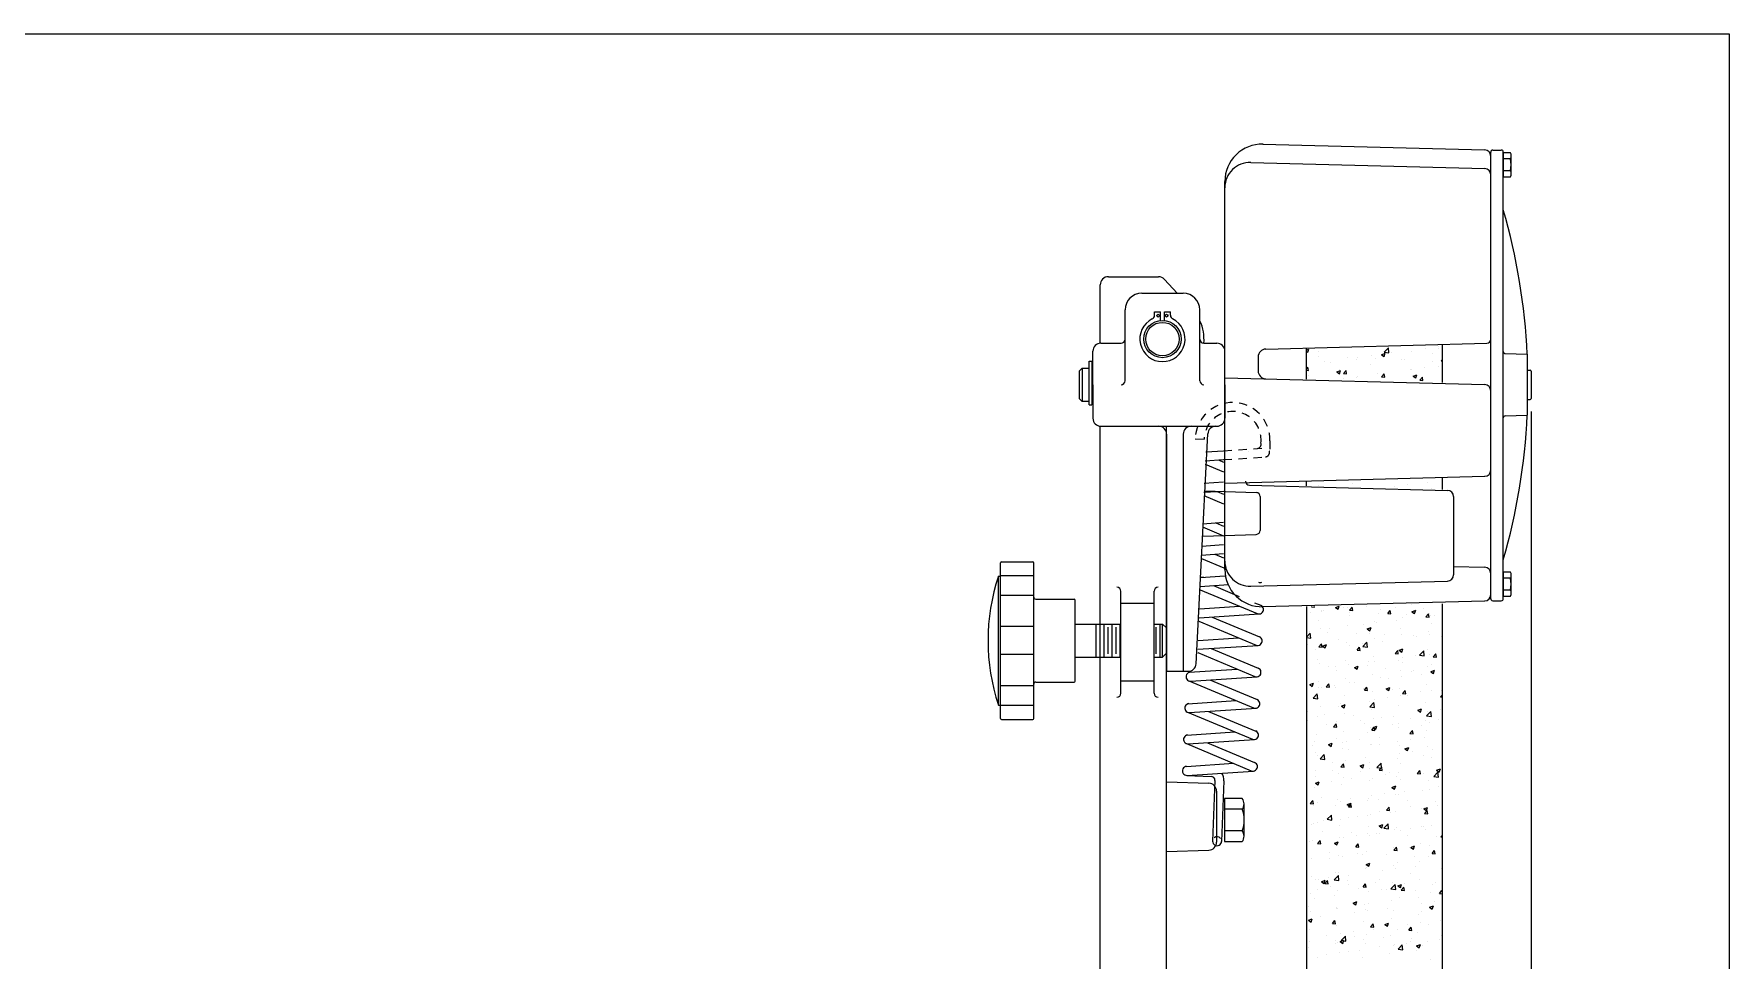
# Model space of a CAD drawing. Extents: x 1.1 to 53.1, y 0 to 33.1.
# Drawn here: x 27.62 to 53.11, y 19.15 to 33.09 of the extents above; entities that cross this region are included whole.
import ezdxf

# ---------------------------------------------------------------- set-up
doc = ezdxf.new("R2010")
doc.units = 0
doc.header["$MEASUREMENT"] = 0
doc.linetypes.add('HA6218A01$0$PHANTOM2', pattern=[1.25, 0.625, -0.125, 0.125, -0.125, 0.125, -0.125])
doc.linetypes.add('HA7001A01$0$HIDDEN2', pattern=[0.1875, 0.125, -0.0625])
doc.layers.get('0').update_dxf_attribs({"linetype": 'CONTINUOUS'})

msp = doc.modelspace()

# ---------------------------------------------------------------- linework, layer by layer
for p, q in [((1.106, 33.085), (53.114, 33.085)), ((53.114, 33.085), (53.114, -0.011)), ((46.104, 31.426), (49.438, 31.339)), ((45.919, 31.151), (49.442, 31.059)), ((49.53, 24.586), (49.53, 31.307)), ((49.53, 24.648), (49.53, 31.245)), ((49.56, 31.337), (49.688, 31.337)), ((49.718, 24.586), (49.718, 31.307)), ((49.826, 31.296), (49.718, 31.296)), ((49.718, 31.296), (49.718, 30.936)), ((49.826, 31.206), (49.718, 31.206)), ((49.838, 30.981), (49.838, 31.251)), ((45.53, 25.026), (45.53, 30.866)), ((49.826, 31.026), (49.718, 31.026)), ((49.718, 30.936), (49.826, 30.936)), ((43.78, 29.432), (44.53, 29.432)), ((44.622, 29.391), (44.811, 29.182)), ((43.655, 28.431), (43.655, 29.307)), ((44.28, 29.182), (44.904, 29.182)), ((44.03, 27.866), (44.03, 28.932)), ((44.472, 28.851), (44.472, 28.904)), ((44.472, 28.904), (44.562, 28.904)), ((44.562, 28.773), (44.562, 28.904)), ((44.622, 28.773), (44.622, 28.904)), ((44.622, 28.904), (44.712, 28.904)), ((44.712, 28.851), (44.712, 28.904)), ((45.154, 27.866), (45.154, 28.932)), ((43.546, 27.806), (43.546, 28.311)), ((43.666, 28.431), (43.97, 28.431)), ((45.214, 28.431), (45.41, 28.431)), ((45.53, 27.806), (45.53, 28.311)), ((46.146, 28.343), (49.471, 28.43)), ((46.757, 27.892), (46.757, 28.346)), ((46.757, 28.329), (46.792, 28.343)), ((46.757, 28.307), (46.776, 28.294)), ((46.776, 28.294), (46.792, 28.343)), ((46.944, 28.31), (46.944, 28.31)), ((47.928, 28.296), (47.991, 28.361)), ((47.999, 28.285), (47.991, 28.361)), ((48.343, 28.302), (48.343, 28.302)), ((48.541, 28.351), (48.541, 28.351)), ((48.741, 28.378), (48.741, 28.378)), ((48.747, 28.353), (48.747, 28.353)), ((48.802, 27.838), (48.802, 28.399)), ((43.342, 28.016), (43.382, 28.056)), ((43.382, 28.056), (43.382, 27.556)), ((43.382, 28.056), (43.491, 28.056)), ((43.491, 28.162), (43.53, 28.162)), ((43.491, 27.503), (43.491, 28.162)), ((43.53, 28.162), (43.53, 27.503)), ((43.53, 28.056), (43.546, 28.056)), ((46.03, 28.223), (46.03, 28.015)), ((46.757, 28.045), (46.779, 28.071)), ((46.788, 28.02), (46.779, 28.071)), ((46.946, 28.233), (46.946, 28.233)), ((47.027, 28.152), (47.027, 28.152)), ((47.113, 28.135), (47.113, 28.135)), ((47.373, 28.215), (47.373, 28.215)), ((47.517, 28.186), (47.517, 28.186)), ((47.532, 28.218), (47.532, 28.218)), ((47.716, 28.11), (47.716, 28.11)), ((47.733, 28.245), (47.733, 28.245)), ((47.8, 28.197), (47.8, 28.197)), ((47.886, 28.257), (47.942, 28.279)), ((47.886, 28.257), (47.926, 28.23)), ((47.926, 28.23), (47.942, 28.279)), ((47.928, 28.296), (47.999, 28.285)), ((47.933, 28.246), (47.933, 28.246)), ((48.036, 28.285), (48.036, 28.285)), ((48.182, 28.19), (48.182, 28.19)), ((48.227, 28.179), (48.227, 28.179)), ((48.531, 28.062), (48.531, 28.062)), ((48.649, 28.27), (48.649, 28.27)), ((48.655, 28.161), (48.655, 28.161)), ((48.738, 28.087), (48.738, 28.087)), ((48.782, 28.164), (48.802, 28.184)), ((48.782, 28.164), (48.802, 28.161)), ((50.078, 28.264), (50.078, 27.349)), ((43.342, 27.596), (43.342, 28.016)), ((43.546, 27.806), (43.546, 27.301)), ((45.53, 27.911), (49.438, 27.809)), ((45.53, 27.806), (45.53, 27.301)), ((46.757, 28.023), (46.788, 28.02)), ((46.783, 27.95), (46.783, 27.95)), ((47.214, 27.999), (47.27, 28.021)), ((47.214, 27.999), (47.254, 27.972)), ((47.249, 28.03), (47.249, 28.03)), ((47.254, 27.972), (47.27, 28.021)), ((47.314, 27.974), (47.353, 28.02)), ((47.314, 27.974), (47.362, 27.97)), ((47.322, 27.903), (47.322, 27.903)), ((47.362, 27.97), (47.353, 28.02)), ((47.507, 27.919), (47.507, 27.919)), ((47.522, 27.929), (47.522, 27.929)), ((47.825, 27.969), (47.825, 27.969)), ((47.888, 27.924), (47.927, 27.97)), ((47.888, 27.924), (47.936, 27.92)), ((47.923, 27.979), (47.923, 27.979)), ((47.936, 27.92), (47.927, 27.97)), ((48.33, 28.036), (48.33, 28.036)), ((48.334, 28.036), (48.334, 28.036)), ((48.364, 27.935), (48.42, 27.957)), ((48.364, 27.935), (48.403, 27.908)), ((48.403, 27.908), (48.42, 27.957)), ((48.462, 27.874), (48.501, 27.92)), ((48.462, 27.874), (48.51, 27.87)), ((48.51, 27.87), (48.501, 27.92)), ((50.138, 28.011), (50.138, 27.601)), ((43.382, 27.556), (43.342, 27.596)), ((43.491, 27.556), (43.382, 27.556)), ((43.546, 27.556), (43.53, 27.556)), ((43.491, 27.503), (43.491, 27.503)), ((43.491, 27.503), (43.53, 27.503)), ((50.138, 27.401), (50.138, 4.207)), ((43.655, 15.927), (43.655, 27.181)), ((43.666, 27.181), (45.41, 27.181)), ((44.655, 15.807), (44.655, 27.181)), ((44.655, 27.061), (44.655, 23.494)), ((44.905, 27.061), (44.905, 23.494)), ((45.098, 23.608), (45.274, 27.067)), ((45.394, 27.181), (45.41, 27.181)), ((45.085, 26.993), (45.22, 26.989)), ((45.242, 26.796), (45.512, 26.814)), ((45.888, 26.8), (45.888, 26.8)), ((45.232, 26.611), (45.233, 26.611)), ((45.233, 26.66), (45.235, 26.661)), ((45.233, 26.611), (45.512, 26.494)), ((45.235, 26.661), (45.512, 26.679)), ((45.433, 26.674), (45.512, 26.641)), ((45.219, 26.323), (45.512, 26.343)), ((45.53, 26.326), (49.438, 26.429)), ((45.9, 26.294), (48.878, 26.216)), ((46.757, 26.284), (46.757, 26.346)), ((46.939, 26.284), (46.939, 26.284)), ((47.449, 26.322), (47.449, 26.322)), ((48.076, 26.275), (48.076, 26.275)), ((48.276, 26.302), (48.276, 26.302)), ((48.579, 26.342), (48.579, 26.342)), ((48.802, 26.231), (48.802, 26.399)), ((45.213, 26.139), (45.512, 26.014)), ((45.215, 26.188), (45.512, 26.207)), ((45.415, 26.201), (45.512, 26.16)), ((46.061, 26.124), (46.061, 25.615)), ((48.644, 26.244), (48.644, 26.244)), ((48.97, 26.122), (48.97, 24.945)), ((45.195, 25.666), (45.512, 25.534)), ((45.197, 25.715), (45.512, 25.736)), ((45.396, 25.728), (45.512, 25.68)), ((45.178, 25.242), (45.512, 25.265)), ((45.184, 25.378), (45.512, 25.4)), ((45.378, 25.256), (45.512, 25.2)), ((42.155, 22.783), (42.155, 25.128)), ((42.655, 22.783), (42.655, 25.128)), ((45.177, 25.193), (45.513, 25.053)), ((42.125, 22.986), (42.125, 24.926)), ((42.655, 24.931), (42.155, 24.931)), ((45.212, 24.905), (45.153, 24.905)), ((45.16, 24.77), (45.587, 24.798)), ((45.165, 24.905), (45.532, 24.93)), ((45.36, 24.783), (45.748, 24.621)), ((45.919, 24.774), (48.878, 24.851)), ((49.826, 24.986), (49.718, 24.986)), ((49.718, 24.986), (49.718, 24.626)), ((49.826, 24.896), (49.718, 24.896)), ((49.838, 24.671), (49.838, 24.941)), ((42.655, 24.634), (42.155, 24.634)), ((43.28, 23.346), (43.28, 24.566)), ((45.158, 24.721), (46.017, 24.362)), ((45.975, 24.526), (46.07, 24.487)), ((46.104, 24.467), (49.438, 24.554)), ((48.334, 24.498), (48.334, 24.498)), ((48.802, 16.372), (48.802, 24.51)), ((49.56, 24.556), (49.688, 24.556)), ((49.826, 24.716), (49.718, 24.716)), ((49.718, 24.626), (49.826, 24.626)), ((45.14, 24.248), (45.999, 23.889)), ((45.142, 24.297), (46.048, 24.357)), ((45.147, 24.433), (45.752, 24.473)), ((45.341, 24.31), (46.051, 24.014)), ((46.757, 24.469), (46.757, 16.38)), ((46.813, 24.382), (46.813, 24.382)), ((46.833, 24.464), (46.838, 24.47)), ((46.833, 24.464), (46.881, 24.46)), ((46.881, 24.46), (46.879, 24.471)), ((46.934, 24.258), (46.934, 24.258)), ((46.977, 24.406), (46.977, 24.406)), ((46.981, 24.401), (46.981, 24.401)), ((47.014, 24.408), (47.014, 24.408)), ((47.196, 24.454), (47.252, 24.476)), ((47.196, 24.454), (47.235, 24.428)), ((47.235, 24.428), (47.252, 24.476)), ((47.317, 24.448), (47.317, 24.448)), ((47.381, 24.457), (47.381, 24.457)), ((47.401, 24.338), (47.401, 24.338)), ((47.407, 24.414), (47.445, 24.46)), ((47.407, 24.414), (47.454, 24.41)), ((47.408, 24.383), (47.408, 24.383)), ((47.454, 24.41), (47.445, 24.46)), ((47.666, 24.472), (47.666, 24.472)), ((47.787, 24.251), (47.787, 24.251)), ((47.812, 24.226), (47.812, 24.226)), ((47.835, 24.365), (47.835, 24.365)), ((47.867, 24.418), (47.867, 24.418)), ((47.98, 24.364), (48.019, 24.41)), ((47.98, 24.364), (48.028, 24.36)), ((48.028, 24.36), (48.019, 24.41)), ((48.093, 24.454), (48.093, 24.454)), ((48.115, 24.266), (48.115, 24.266)), ((48.197, 24.307), (48.197, 24.307)), ((48.262, 24.347), (48.262, 24.347)), ((48.345, 24.39), (48.401, 24.412)), ((48.345, 24.39), (48.385, 24.363)), ((48.385, 24.363), (48.401, 24.412)), ((48.52, 24.436), (48.52, 24.436)), ((48.554, 24.314), (48.593, 24.36)), ((48.554, 24.314), (48.602, 24.309)), ((48.602, 24.309), (48.593, 24.36)), ((48.602, 24.359), (48.602, 24.359)), ((48.62, 24.332), (48.62, 24.332)), ((48.689, 24.329), (48.689, 24.329)), ((42.655, 24.166), (42.155, 24.166)), ((43.595, 23.706), (43.595, 24.206)), ((43.655, 23.756), (43.655, 24.156)), ((43.715, 23.706), (43.715, 24.206)), ((43.775, 23.756), (43.775, 24.156)), ((43.835, 23.706), (43.835, 24.206)), ((43.895, 23.756), (43.895, 24.156)), ((43.955, 23.706), (43.955, 24.206)), ((44.495, 23.756), (44.495, 24.156)), ((44.555, 23.706), (44.555, 24.206)), ((44.655, 24.146), (44.595, 24.206)), ((44.595, 23.706), (44.595, 24.206)), ((44.655, 23.766), (44.655, 24.146)), ((45.129, 23.96), (45.734, 24)), ((46.757, 24.009), (46.813, 24.068)), ((46.757, 24.002), (46.822, 23.992)), ((46.803, 24.093), (46.803, 24.093)), ((46.822, 23.992), (46.813, 24.068)), ((46.967, 24.14), (46.967, 24.14)), ((47.08, 24.083), (47.08, 24.083)), ((47.106, 24.133), (47.106, 24.133)), ((47.24, 23.978), (47.24, 23.978)), ((47.371, 24.191), (47.371, 24.191)), ((47.507, 24.065), (47.507, 24.065)), ((47.611, 24.199), (47.611, 24.199)), ((47.673, 24.132), (47.729, 24.154)), ((47.673, 24.132), (47.713, 24.105)), ((47.706, 24.058), (47.706, 24.058)), ((47.713, 24.105), (47.729, 24.154)), ((47.777, 23.985), (47.777, 23.985)), ((47.934, 24.047), (47.934, 24.047)), ((48.173, 24.138), (48.173, 24.138)), ((48.188, 24.041), (48.188, 24.041)), ((48.361, 24.029), (48.361, 24.029)), ((48.409, 24.017), (48.409, 24.017)), ((48.592, 24.092), (48.592, 24.092)), ((48.61, 24.043), (48.61, 24.043)), ((48.639, 24.218), (48.639, 24.218)), ((48.788, 24.011), (48.788, 24.011)), ((42.655, 23.746), (42.155, 23.746)), ((44.655, 23.766), (44.595, 23.706)), ((45.122, 23.776), (45.981, 23.417)), ((45.123, 23.825), (46.03, 23.884)), ((45.323, 23.838), (46.033, 23.541)), ((46.773, 23.898), (46.773, 23.898)), ((46.896, 23.817), (46.896, 23.817)), ((46.944, 23.862), (46.982, 23.908)), ((46.944, 23.862), (46.992, 23.858)), ((46.957, 23.873), (46.957, 23.873)), ((46.992, 23.858), (46.982, 23.908)), ((47.001, 23.874), (47.057, 23.896)), ((47.001, 23.874), (47.041, 23.847)), ((47.041, 23.847), (47.057, 23.896)), ((47.361, 23.925), (47.361, 23.925)), ((47.401, 23.884), (47.401, 23.884)), ((47.518, 23.812), (47.556, 23.858)), ((47.518, 23.812), (47.565, 23.808)), ((47.565, 23.808), (47.556, 23.858)), ((47.601, 23.91), (47.601, 23.91)), ((47.605, 23.87), (47.667, 23.935)), ((47.605, 23.87), (47.676, 23.859)), ((47.676, 23.859), (47.667, 23.935)), ((47.767, 23.718), (47.767, 23.718)), ((47.904, 23.95), (47.904, 23.95)), ((48.091, 23.762), (48.13, 23.808)), ((48.091, 23.762), (48.139, 23.758)), ((48.139, 23.758), (48.13, 23.808)), ((48.151, 23.81), (48.207, 23.832)), ((48.151, 23.81), (48.191, 23.783)), ((48.178, 23.775), (48.178, 23.775)), ((48.191, 23.783), (48.207, 23.832)), ((48.399, 23.727), (48.399, 23.727)), ((48.459, 23.738), (48.521, 23.803)), ((48.459, 23.738), (48.53, 23.727)), ((48.53, 23.727), (48.521, 23.803)), ((48.582, 23.826), (48.582, 23.826)), ((48.606, 23.741), (48.606, 23.741)), ((48.665, 23.712), (48.704, 23.758)), ((48.665, 23.712), (48.713, 23.708)), ((48.702, 23.767), (48.702, 23.767)), ((48.713, 23.708), (48.704, 23.758)), ((44.655, 23.494), (44.978, 23.494)), ((44.995, 23.48), (45.716, 23.528)), ((46.924, 23.675), (46.924, 23.675)), ((46.948, 23.607), (46.948, 23.607)), ((47.093, 23.567), (47.093, 23.567)), ((47.19, 23.568), (47.19, 23.568)), ((47.207, 23.501), (47.207, 23.501)), ((47.351, 23.657), (47.351, 23.657)), ((47.352, 23.658), (47.352, 23.658)), ((47.391, 23.595), (47.391, 23.595)), ((47.479, 23.552), (47.535, 23.574)), ((47.479, 23.552), (47.518, 23.525)), ((47.518, 23.525), (47.535, 23.574)), ((47.52, 23.549), (47.52, 23.549)), ((47.673, 23.581), (47.673, 23.581)), ((47.694, 23.635), (47.694, 23.635)), ((47.778, 23.639), (47.778, 23.639)), ((47.947, 23.531), (47.947, 23.531)), ((48.14, 23.661), (48.14, 23.661)), ((48.168, 23.508), (48.168, 23.508)), ((48.199, 23.701), (48.199, 23.701)), ((48.205, 23.621), (48.205, 23.621)), ((48.332, 23.485), (48.332, 23.485)), ((48.374, 23.513), (48.374, 23.513)), ((48.572, 23.56), (48.572, 23.56)), ((48.628, 23.488), (48.684, 23.51)), ((48.628, 23.488), (48.668, 23.461)), ((48.632, 23.603), (48.632, 23.603)), ((48.668, 23.461), (48.684, 23.51)), ((48.798, 23.565), (48.798, 23.565)), ((48.801, 23.495), (48.801, 23.495)), ((42.655, 23.278), (42.155, 23.278)), ((44.988, 23.351), (45.962, 22.944)), ((45.018, 23.346), (46.011, 23.412)), ((45.305, 23.365), (46.015, 23.069)), ((46.765, 23.268), (46.765, 23.268)), ((46.806, 23.294), (46.862, 23.316)), ((46.806, 23.294), (46.846, 23.267)), ((46.846, 23.267), (46.862, 23.316)), ((46.932, 23.245), (46.932, 23.245)), ((46.938, 23.341), (46.938, 23.341)), ((46.98, 23.253), (46.98, 23.253)), ((47.055, 23.261), (47.093, 23.307)), ((47.055, 23.261), (47.103, 23.257)), ((47.103, 23.257), (47.093, 23.307)), ((47.18, 23.279), (47.18, 23.279)), ((47.192, 23.25), (47.192, 23.25)), ((47.342, 23.392), (47.342, 23.392)), ((47.398, 23.325), (47.398, 23.325)), ((47.483, 23.319), (47.483, 23.319)), ((47.619, 23.232), (47.619, 23.232)), ((47.629, 23.211), (47.667, 23.256)), ((47.629, 23.211), (47.676, 23.206)), ((47.676, 23.206), (47.667, 23.256)), ((47.757, 23.452), (47.757, 23.452)), ((47.865, 23.405), (47.865, 23.405)), ((47.956, 23.23), (48.012, 23.252)), ((47.956, 23.23), (47.996, 23.203)), ((47.989, 23.386), (47.989, 23.386)), ((47.996, 23.203), (48.012, 23.252)), ((48.046, 23.214), (48.046, 23.214)), ((48.159, 23.242), (48.159, 23.242)), ((48.189, 23.412), (48.189, 23.412)), ((48.202, 23.16), (48.241, 23.206)), ((48.25, 23.156), (48.241, 23.206)), ((48.492, 23.452), (48.492, 23.452)), ((48.563, 23.293), (48.563, 23.293)), ((48.637, 23.205), (48.637, 23.205)), ((48.787, 23.203), (48.787, 23.203)), ((42.655, 22.981), (42.155, 22.981)), ((44.976, 23.007), (45.697, 23.055)), ((46.857, 23.091), (46.919, 23.156)), ((46.857, 23.091), (46.928, 23.08)), ((46.928, 23.08), (46.919, 23.156)), ((46.928, 23.075), (46.928, 23.075)), ((46.97, 22.964), (46.97, 22.964)), ((47.237, 22.965), (47.237, 22.965)), ((47.273, 23.003), (47.273, 23.003)), ((47.284, 22.972), (47.34, 22.994)), ((47.284, 22.972), (47.324, 22.945)), ((47.324, 22.945), (47.34, 22.994)), ((47.332, 23.126), (47.332, 23.126)), ((47.704, 23.045), (47.704, 23.045)), ((47.711, 22.959), (47.773, 23.023)), ((47.711, 22.959), (47.782, 22.948)), ((47.748, 23.186), (47.748, 23.186)), ((47.782, 22.948), (47.773, 23.023)), ((47.778, 23.07), (47.778, 23.07)), ((47.978, 23.096), (47.978, 23.096)), ((48.149, 22.976), (48.149, 22.976)), ((48.171, 23.125), (48.171, 23.125)), ((48.202, 23.16), (48.25, 23.156)), ((48.281, 23.136), (48.281, 23.136)), ((48.473, 23.196), (48.473, 23.196)), ((48.553, 23.027), (48.553, 23.027)), ((48.776, 23.11), (48.802, 23.141)), ((48.776, 23.11), (48.802, 23.108)), ((44.969, 22.879), (45.944, 22.472)), ((45, 22.874), (46.007, 22.94)), ((45.286, 22.892), (45.996, 22.596)), ((46.77, 22.937), (46.77, 22.937)), ((46.771, 22.885), (46.771, 22.885)), ((46.778, 22.752), (46.778, 22.752)), ((46.918, 22.808), (46.918, 22.808)), ((47.036, 22.841), (47.036, 22.841)), ((47.166, 22.659), (47.204, 22.705)), ((47.214, 22.655), (47.204, 22.705)), ((47.205, 22.734), (47.205, 22.734)), ((47.323, 22.859), (47.323, 22.859)), ((47.463, 22.823), (47.463, 22.823)), ((47.568, 22.754), (47.568, 22.754)), ((47.632, 22.716), (47.632, 22.716)), ((47.738, 22.919), (47.738, 22.919)), ((47.768, 22.781), (47.768, 22.781)), ((47.89, 22.805), (47.89, 22.805)), ((48.059, 22.698), (48.059, 22.698)), ((48.071, 22.821), (48.071, 22.821)), ((48.139, 22.709), (48.139, 22.709)), ((48.317, 22.787), (48.317, 22.787)), ((48.434, 22.908), (48.49, 22.929)), ((48.434, 22.908), (48.473, 22.881)), ((48.473, 22.881), (48.49, 22.929)), ((48.543, 22.761), (48.543, 22.761)), ((48.565, 22.826), (48.627, 22.891)), ((48.565, 22.826), (48.636, 22.815)), ((48.576, 22.887), (48.576, 22.887)), ((48.604, 22.728), (48.604, 22.728)), ((48.636, 22.815), (48.627, 22.891)), ((48.744, 22.769), (48.744, 22.769)), ((48.776, 22.914), (48.776, 22.914)), ((44.958, 22.535), (45.679, 22.582)), ((44.981, 22.401), (45.975, 22.466)), ((46.759, 22.648), (46.759, 22.648)), ((46.909, 22.542), (46.909, 22.542)), ((47.062, 22.688), (47.062, 22.688)), ((47.166, 22.659), (47.214, 22.655)), ((47.204, 22.488), (47.204, 22.488)), ((47.313, 22.593), (47.313, 22.593)), ((47.357, 22.439), (47.357, 22.439)), ((47.557, 22.465), (47.557, 22.465)), ((47.671, 22.568), (47.671, 22.568)), ((47.728, 22.653), (47.728, 22.653)), ((47.74, 22.609), (47.778, 22.655)), ((47.74, 22.609), (47.787, 22.605)), ((47.761, 22.65), (47.817, 22.671)), ((47.761, 22.65), (47.801, 22.623)), ((47.787, 22.605), (47.778, 22.655)), ((47.801, 22.623), (47.817, 22.671)), ((47.86, 22.505), (47.86, 22.505)), ((48.129, 22.443), (48.129, 22.443)), ((48.137, 22.648), (48.137, 22.648)), ((48.313, 22.559), (48.352, 22.605)), ((48.313, 22.559), (48.361, 22.554)), ((48.329, 22.472), (48.329, 22.472)), ((48.361, 22.554), (48.352, 22.605)), ((48.366, 22.572), (48.366, 22.572)), ((48.486, 22.68), (48.486, 22.68)), ((48.533, 22.494), (48.533, 22.494)), ((48.566, 22.598), (48.566, 22.598)), ((48.796, 22.552), (48.796, 22.552)), ((44.951, 22.406), (45.926, 21.999)), ((45.268, 22.42), (45.978, 22.123)), ((46.852, 22.372), (46.852, 22.372)), ((46.877, 22.435), (46.877, 22.435)), ((46.899, 22.276), (46.899, 22.276)), ((46.93, 22.232), (46.93, 22.232)), ((46.963, 22.179), (47.025, 22.244)), ((47.034, 22.168), (47.025, 22.244)), ((47.089, 22.392), (47.145, 22.413)), ((47.089, 22.392), (47.129, 22.365)), ((47.129, 22.365), (47.145, 22.413)), ((47.303, 22.327), (47.303, 22.327)), ((47.304, 22.417), (47.304, 22.417)), ((47.396, 22.312), (47.396, 22.312)), ((47.65, 22.19), (47.65, 22.19)), ((47.719, 22.387), (47.719, 22.387)), ((47.731, 22.398), (47.731, 22.398)), ((47.863, 22.392), (47.863, 22.392)), ((48.155, 22.256), (48.155, 22.256)), ((48.158, 22.38), (48.158, 22.38)), ((48.239, 22.328), (48.295, 22.349)), ((48.239, 22.328), (48.279, 22.301)), ((48.279, 22.301), (48.295, 22.349)), ((48.355, 22.283), (48.355, 22.283)), ((48.524, 22.228), (48.524, 22.228)), ((48.585, 22.362), (48.585, 22.362)), ((48.635, 22.192), (48.635, 22.192)), ((48.658, 22.322), (48.658, 22.322)), ((44.954, 22.063), (45.661, 22.11)), ((44.956, 21.928), (45.323, 21.914)), ((44.963, 21.928), (45.956, 21.994)), ((46.889, 22.009), (46.889, 22.009)), ((46.963, 22.179), (47.034, 22.168)), ((47.147, 22.123), (47.147, 22.123)), ((47.148, 22.008), (47.148, 22.008)), ((47.235, 21.952), (47.235, 21.952)), ((47.277, 22.057), (47.315, 22.103)), ((47.277, 22.057), (47.325, 22.053)), ((47.293, 22.06), (47.293, 22.06)), ((47.325, 22.053), (47.315, 22.103)), ((47.347, 22.15), (47.347, 22.15)), ((47.567, 22.07), (47.623, 22.091)), ((47.567, 22.07), (47.607, 22.043)), ((47.575, 21.99), (47.575, 21.99)), ((47.607, 22.043), (47.623, 22.091)), ((47.702, 22.032), (47.702, 22.032)), ((47.709, 22.12), (47.709, 22.12)), ((47.817, 22.047), (47.879, 22.112)), ((47.817, 22.047), (47.888, 22.036)), ((47.851, 22.007), (47.889, 22.053)), ((47.851, 22.007), (47.898, 22.003)), ((47.888, 22.036), (47.879, 22.112)), ((47.898, 22.003), (47.889, 22.053)), ((47.945, 21.941), (47.945, 21.941)), ((48.002, 21.972), (48.002, 21.972)), ((48.12, 22.177), (48.12, 22.177)), ((48.145, 21.967), (48.145, 21.967)), ((48.168, 22.112), (48.168, 22.112)), ((48.424, 21.957), (48.463, 22.003)), ((48.424, 21.957), (48.472, 21.953)), ((48.429, 21.954), (48.429, 21.954)), ((48.448, 22.007), (48.448, 22.007)), ((48.472, 21.953), (48.463, 22.003)), ((48.514, 21.962), (48.514, 21.962)), ((48.671, 21.914), (48.733, 21.979)), ((48.716, 22.006), (48.772, 22.027)), ((48.716, 22.006), (48.756, 21.979)), ((48.742, 21.903), (48.733, 21.979)), ((48.756, 21.979), (48.772, 22.027)), ((44.655, 21.833), (45.289, 21.811)), ((45.381, 21.852), (45.345, 20.939)), ((45.405, 21.691), (45.405, 20.923)), ((45.516, 21.846), (45.48, 20.934)), ((46.769, 21.872), (46.769, 21.872)), ((46.88, 21.743), (46.88, 21.743)), ((46.89, 21.918), (46.89, 21.918)), ((46.895, 21.812), (46.951, 21.833)), ((46.895, 21.812), (46.934, 21.785)), ((46.934, 21.785), (46.951, 21.833)), ((46.936, 21.808), (46.936, 21.808)), ((47.136, 21.834), (47.136, 21.834)), ((47.284, 21.794), (47.284, 21.794)), ((47.317, 21.9), (47.317, 21.9)), ((47.439, 21.874), (47.439, 21.874)), ((47.699, 21.854), (47.699, 21.854)), ((47.744, 21.882), (47.744, 21.882)), ((48.044, 21.748), (48.1, 21.769)), ((48.044, 21.748), (48.084, 21.721)), ((48.084, 21.721), (48.1, 21.769)), ((48.11, 21.91), (48.11, 21.91)), ((48.171, 21.864), (48.171, 21.864)), ((48.238, 21.691), (48.238, 21.691)), ((48.504, 21.695), (48.504, 21.695)), ((48.598, 21.846), (48.598, 21.846)), ((48.602, 21.715), (48.602, 21.715)), ((48.671, 21.914), (48.742, 21.903)), ((48.743, 21.758), (48.743, 21.758)), ((45.791, 21.58), (45.525, 21.58)), ((45.525, 21.58), (45.525, 20.932)), ((45.791, 21.418), (45.525, 21.418)), ((45.82, 21.013), (45.82, 21.499)), ((46.814, 21.506), (46.853, 21.552)), ((46.814, 21.506), (46.862, 21.501)), ((46.862, 21.501), (46.853, 21.552)), ((46.87, 21.477), (46.87, 21.477)), ((46.926, 21.519), (46.926, 21.519)), ((46.989, 21.601), (46.989, 21.601)), ((47.202, 21.475), (47.202, 21.475)), ((47.229, 21.559), (47.229, 21.559)), ((47.274, 21.528), (47.274, 21.528)), ((47.372, 21.49), (47.428, 21.511)), ((47.372, 21.49), (47.412, 21.463)), ((47.388, 21.455), (47.426, 21.501)), ((47.388, 21.455), (47.436, 21.451)), ((47.412, 21.463), (47.428, 21.511)), ((47.416, 21.583), (47.416, 21.583)), ((47.436, 21.451), (47.426, 21.501)), ((47.669, 21.555), (47.669, 21.555)), ((47.689, 21.588), (47.689, 21.588)), ((47.734, 21.625), (47.734, 21.625)), ((47.843, 21.565), (47.843, 21.565)), ((47.935, 21.651), (47.935, 21.651)), ((47.962, 21.405), (48, 21.451)), ((48.009, 21.401), (48, 21.451)), ((48.1, 21.644), (48.1, 21.644)), ((48.135, 21.635), (48.135, 21.635)), ((48.27, 21.547), (48.27, 21.547)), ((48.327, 21.459), (48.327, 21.459)), ((48.494, 21.429), (48.494, 21.429)), ((48.522, 21.426), (48.578, 21.447)), ((48.522, 21.426), (48.562, 21.399)), ((48.532, 21.442), (48.532, 21.442)), ((48.562, 21.399), (48.578, 21.447)), ((48.697, 21.529), (48.697, 21.529)), ((48.733, 21.469), (48.733, 21.469)), ((48.793, 21.539), (48.793, 21.539)), ((46.833, 21.192), (46.833, 21.192)), ((46.86, 21.21), (46.86, 21.21)), ((46.927, 21.219), (46.927, 21.219)), ((47.019, 21.243), (47.019, 21.243)), ((47.069, 21.268), (47.132, 21.332)), ((47.069, 21.268), (47.14, 21.257)), ((47.14, 21.257), (47.132, 21.332)), ((47.26, 21.174), (47.26, 21.174)), ((47.264, 21.262), (47.264, 21.262)), ((47.394, 21.299), (47.394, 21.299)), ((47.524, 21.31), (47.524, 21.31)), ((47.68, 21.322), (47.68, 21.322)), ((47.724, 21.336), (47.724, 21.336)), ((47.85, 21.168), (47.906, 21.189)), ((47.85, 21.168), (47.889, 21.141)), ((47.86, 21.379), (47.86, 21.379)), ((47.889, 21.141), (47.906, 21.189)), ((47.923, 21.135), (47.985, 21.2)), ((47.962, 21.405), (48.009, 21.401)), ((47.994, 21.124), (47.985, 21.2)), ((48.027, 21.376), (48.027, 21.376)), ((48.09, 21.378), (48.09, 21.378)), ((48.485, 21.163), (48.485, 21.163)), ((48.535, 21.355), (48.574, 21.401)), ((48.535, 21.355), (48.583, 21.351)), ((48.583, 21.351), (48.574, 21.401)), ((48.632, 21.179), (48.632, 21.179)), ((45.791, 21.094), (45.525, 21.094)), ((45.525, 20.932), (45.791, 20.932)), ((46.808, 20.928), (46.808, 20.928)), ((46.85, 20.944), (46.85, 20.944)), ((46.925, 20.904), (46.964, 20.95)), ((46.973, 20.9), (46.964, 20.95)), ((47.002, 21.085), (47.002, 21.085)), ((47.177, 20.91), (47.233, 20.931)), ((47.177, 20.91), (47.217, 20.883)), ((47.217, 20.883), (47.233, 20.931)), ((47.233, 20.939), (47.233, 20.939)), ((47.254, 20.995), (47.254, 20.995)), ((47.313, 20.994), (47.313, 20.994)), ((47.429, 21.067), (47.429, 21.067)), ((47.514, 21.02), (47.514, 21.02)), ((47.67, 21.055), (47.67, 21.055)), ((47.687, 21.156), (47.687, 21.156)), ((47.699, 21.019), (47.699, 21.019)), ((47.817, 21.06), (47.817, 21.06)), ((47.856, 21.049), (47.856, 21.049)), ((47.923, 21.135), (47.994, 21.124)), ((48.081, 21.112), (48.081, 21.112)), ((48.114, 21.138), (48.114, 21.138)), ((48.166, 21.099), (48.166, 21.099)), ((48.283, 21.031), (48.283, 21.031)), ((48.322, 21.127), (48.322, 21.127)), ((48.522, 21.153), (48.522, 21.153)), ((48.541, 21.12), (48.541, 21.12)), ((48.71, 21.013), (48.71, 21.013)), ((48.777, 21.003), (48.802, 21.029)), ((48.777, 21.003), (48.802, 20.999)), ((44.655, 20.781), (45.289, 20.803)), ((46.766, 20.859), (46.766, 20.859)), ((46.841, 20.678), (46.841, 20.678)), ((46.925, 20.904), (46.973, 20.9)), ((47.101, 20.768), (47.101, 20.768)), ((47.103, 20.679), (47.103, 20.679)), ((47.245, 20.729), (47.245, 20.729)), ((47.303, 20.705), (47.303, 20.705)), ((47.499, 20.854), (47.537, 20.9)), ((47.499, 20.854), (47.547, 20.85)), ((47.528, 20.75), (47.528, 20.75)), ((47.547, 20.85), (47.537, 20.9)), ((47.606, 20.745), (47.606, 20.745)), ((47.66, 20.789), (47.66, 20.789)), ((47.955, 20.731), (47.955, 20.731)), ((48.071, 20.845), (48.071, 20.845)), ((48.073, 20.804), (48.111, 20.849)), ((48.073, 20.804), (48.12, 20.799)), ((48.12, 20.799), (48.111, 20.849)), ((48.111, 20.811), (48.111, 20.811)), ((48.312, 20.838), (48.312, 20.838)), ((48.327, 20.845), (48.383, 20.867)), ((48.327, 20.845), (48.367, 20.819)), ((48.367, 20.819), (48.383, 20.867)), ((48.382, 20.713), (48.382, 20.713)), ((48.475, 20.896), (48.475, 20.896)), ((48.599, 20.702), (48.599, 20.702)), ((48.615, 20.878), (48.615, 20.878)), ((48.646, 20.753), (48.685, 20.799)), ((48.646, 20.753), (48.694, 20.749)), ((48.694, 20.749), (48.685, 20.799)), ((46.831, 20.411), (46.831, 20.411)), ((47.175, 20.356), (47.238, 20.421)), ((47.2, 20.462), (47.2, 20.462)), ((47.235, 20.463), (47.235, 20.463)), ((47.246, 20.345), (47.238, 20.421)), ((47.396, 20.429), (47.396, 20.429)), ((47.65, 20.523), (47.65, 20.523)), ((47.655, 20.587), (47.711, 20.609)), ((47.655, 20.587), (47.695, 20.561)), ((47.666, 20.542), (47.666, 20.542)), ((47.695, 20.561), (47.711, 20.609)), ((47.901, 20.496), (47.901, 20.496)), ((48.061, 20.579), (48.061, 20.579)), ((48.101, 20.522), (48.101, 20.522)), ((48.133, 20.622), (48.133, 20.622)), ((48.324, 20.446), (48.324, 20.446)), ((48.404, 20.562), (48.404, 20.562)), ((48.465, 20.63), (48.465, 20.63)), ((48.791, 20.526), (48.791, 20.526)), ((46.821, 20.145), (46.821, 20.145)), ((46.892, 20.363), (46.892, 20.363)), ((46.925, 20.206), (46.925, 20.206)), ((46.945, 20.359), (46.945, 20.359)), ((46.983, 20.329), (47.039, 20.351)), ((46.983, 20.329), (47.023, 20.303)), ((47.023, 20.303), (47.039, 20.351)), ((47.036, 20.302), (47.075, 20.348)), ((47.036, 20.302), (47.084, 20.298)), ((47.084, 20.298), (47.075, 20.348)), ((47.093, 20.389), (47.093, 20.389)), ((47.114, 20.251), (47.114, 20.251)), ((47.175, 20.356), (47.246, 20.345)), ((47.225, 20.196), (47.225, 20.196)), ((47.372, 20.341), (47.372, 20.341)), ((47.391, 20.286), (47.391, 20.286)), ((47.541, 20.233), (47.541, 20.233)), ((47.61, 20.252), (47.648, 20.298)), ((47.61, 20.252), (47.658, 20.248)), ((47.641, 20.256), (47.641, 20.256)), ((47.658, 20.248), (47.648, 20.298)), ((47.69, 20.18), (47.69, 20.18)), ((47.799, 20.323), (47.799, 20.323)), ((47.858, 20.366), (47.858, 20.366)), ((47.891, 20.207), (47.891, 20.207)), ((47.968, 20.215), (47.968, 20.215)), ((48.029, 20.223), (48.091, 20.288)), ((48.029, 20.223), (48.1, 20.212)), ((48.052, 20.313), (48.052, 20.313)), ((48.1, 20.212), (48.091, 20.288)), ((48.133, 20.265), (48.189, 20.287)), ((48.133, 20.265), (48.172, 20.239)), ((48.172, 20.239), (48.189, 20.287)), ((48.184, 20.202), (48.222, 20.248)), ((48.184, 20.202), (48.231, 20.198)), ((48.194, 20.247), (48.194, 20.247)), ((48.231, 20.198), (48.222, 20.248)), ((48.227, 20.305), (48.227, 20.305)), ((48.395, 20.197), (48.395, 20.197)), ((48.456, 20.364), (48.456, 20.364)), ((48.63, 20.166), (48.63, 20.166)), ((48.654, 20.287), (48.654, 20.287)), ((48.699, 20.313), (48.699, 20.313)), ((48.757, 20.152), (48.796, 20.198)), ((48.757, 20.152), (48.802, 20.148)), ((48.802, 20.166), (48.796, 20.198)), ((46.786, 19.952), (46.786, 19.952)), ((46.882, 20.074), (46.882, 20.074)), ((47.185, 20.114), (47.185, 20.114)), ((47.213, 19.934), (47.213, 19.934)), ((47.216, 19.93), (47.216, 19.93)), ((47.23, 19.926), (47.23, 19.926)), ((47.46, 20.007), (47.516, 20.029)), ((47.46, 20.007), (47.5, 19.98)), ((47.5, 19.98), (47.516, 20.029)), ((47.631, 19.99), (47.631, 19.99)), ((47.64, 19.916), (47.64, 19.916)), ((47.68, 19.891), (47.68, 19.891)), ((47.697, 20.006), (47.697, 20.006)), ((47.983, 19.931), (47.983, 19.931)), ((48.042, 20.046), (48.042, 20.046)), ((48.067, 19.898), (48.067, 19.898)), ((48.163, 20.086), (48.163, 20.086)), ((48.446, 20.097), (48.446, 20.097)), ((48.489, 19.997), (48.489, 19.997)), ((48.61, 19.943), (48.666, 19.965)), ((48.61, 19.943), (48.65, 19.916)), ((48.65, 19.916), (48.666, 19.965)), ((48.689, 20.024), (48.689, 20.024)), ((46.764, 19.846), (46.764, 19.846)), ((46.788, 19.749), (46.844, 19.771)), ((46.788, 19.749), (46.828, 19.722)), ((46.811, 19.879), (46.811, 19.879)), ((46.828, 19.722), (46.844, 19.771)), ((46.975, 19.798), (46.975, 19.798)), ((47.147, 19.7), (47.186, 19.746)), ((47.147, 19.7), (47.195, 19.696)), ((47.195, 19.696), (47.186, 19.746)), ((47.206, 19.664), (47.206, 19.664)), ((47.48, 19.865), (47.48, 19.865)), ((47.621, 19.724), (47.621, 19.724)), ((47.721, 19.65), (47.759, 19.696)), ((47.721, 19.65), (47.769, 19.646)), ((47.769, 19.646), (47.759, 19.696)), ((47.938, 19.685), (47.994, 19.707)), ((47.938, 19.685), (47.978, 19.658)), ((47.978, 19.658), (47.994, 19.707)), ((48.032, 19.78), (48.032, 19.78)), ((48.278, 19.682), (48.278, 19.682)), ((48.295, 19.6), (48.333, 19.646)), ((48.342, 19.596), (48.333, 19.646)), ((48.436, 19.831), (48.436, 19.831)), ((48.478, 19.708), (48.478, 19.708)), ((48.494, 19.88), (48.494, 19.88)), ((48.597, 19.689), (48.597, 19.689)), ((48.781, 19.748), (48.781, 19.748)), ((46.764, 19.483), (46.764, 19.483)), ((46.799, 19.436), (46.799, 19.436)), ((46.802, 19.612), (46.802, 19.612)), ((47.057, 19.525), (47.057, 19.525)), ((47.196, 19.397), (47.196, 19.397)), ((47.197, 19.449), (47.197, 19.449)), ((47.226, 19.418), (47.226, 19.418)), ((47.266, 19.427), (47.322, 19.449)), ((47.266, 19.427), (47.305, 19.4)), ((47.27, 19.549), (47.27, 19.549)), ((47.281, 19.444), (47.344, 19.509)), ((47.281, 19.444), (47.352, 19.433)), ((47.305, 19.4), (47.322, 19.449)), ((47.352, 19.433), (47.344, 19.509)), ((47.47, 19.576), (47.47, 19.576)), ((47.485, 19.507), (47.485, 19.507)), ((47.612, 19.457), (47.612, 19.457)), ((47.653, 19.4), (47.653, 19.4)), ((47.664, 19.529), (47.664, 19.529)), ((47.773, 19.615), (47.773, 19.615)), ((47.912, 19.489), (47.912, 19.489)), ((48.022, 19.514), (48.022, 19.514)), ((48.08, 19.382), (48.08, 19.382)), ((48.13, 19.609), (48.13, 19.609)), ((48.268, 19.393), (48.268, 19.393)), ((48.295, 19.6), (48.342, 19.596)), ((48.322, 19.433), (48.322, 19.433)), ((48.339, 19.471), (48.339, 19.471)), ((48.415, 19.363), (48.471, 19.385)), ((48.426, 19.565), (48.426, 19.565)), ((48.455, 19.336), (48.471, 19.385)), ((48.571, 19.433), (48.571, 19.433)), ((48.766, 19.453), (48.766, 19.453)), ((48.789, 19.513), (48.789, 19.513)), ((46.792, 19.346), (46.792, 19.346)), ((46.922, 19.193), (46.922, 19.193)), ((47.059, 19.234), (47.059, 19.234)), ((47.259, 19.26), (47.259, 19.26)), ((47.389, 19.273), (47.389, 19.273)), ((47.562, 19.3), (47.562, 19.3)), ((47.602, 19.191), (47.602, 19.191)), ((47.856, 19.353), (47.856, 19.353)), ((48.013, 19.247), (48.013, 19.247)), ((48.068, 19.366), (48.068, 19.366)), ((48.135, 19.312), (48.197, 19.377)), ((48.135, 19.312), (48.206, 19.301)), ((48.206, 19.301), (48.197, 19.377)), ((48.415, 19.363), (48.455, 19.336)), ((48.417, 19.299), (48.417, 19.299)), ((48.507, 19.364), (48.507, 19.364)), ((48.628, 19.153), (48.628, 19.153))]:
    msp.add_line(p, q)
at = {"linetype": 'Continuous'}
for p, q in [((49.748, 28.275), (50.078, 28.264)), ((50.078, 28.026), (50.123, 28.026)), ((50.078, 27.586), (50.123, 27.586)), ((49.748, 27.337), (50.078, 27.349)), ((45.231, 26.211), (46.003, 26.184)), ((45.197, 25.527), (46.003, 25.555)), ((42.17, 25.143), (42.64, 25.143)), ((48.97, 25.071), (49.438, 25.059)), ((42.125, 24.926), (42.155, 24.926)), ((42.685, 24.581), (43.265, 24.581)), ((43.967, 23.165), (43.967, 24.699)), ((44.467, 23.165), (44.467, 24.699)), ((43.28, 24.206), (43.967, 24.206)), ((44.467, 24.206), (44.595, 24.206)), ((43.28, 23.706), (43.967, 23.706)), ((44.467, 23.706), (44.595, 23.706)), ((42.685, 23.331), (43.265, 23.331)), ((42.125, 22.986), (42.155, 22.986)), ((42.17, 22.768), (42.64, 22.768))]:
    msp.add_line(p, q, dxfattribs=at)
at = {"linetype": 'HA7001A01$0$HIDDEN2'}
for p, q in [((45.512, 26.814), (46.131, 26.855)), ((46.209, 26.96), (46.203, 26.785)), ((45.512, 26.679), (46.14, 26.72))]:
    msp.add_line(p, q, dxfattribs=at)
at = {"linetype": 'HA6218A01$0$PHANTOM2'}
for p, q in [((44.467, 24.517), (43.967, 24.517)), ((44.467, 23.347), (43.967, 23.347))]:
    msp.add_line(p, q, dxfattribs=at)
for centre, radius in [((44.528, 28.845), 0.0205), ((44.655, 28.845), 0.0205), ((44.592, 28.494), 0.281), ((44.592, 28.494), 0.251)]:
    msp.add_circle(centre, radius)
for centre, radius, start, end in [((46.09, 30.866), 0.56, 88.5, 180), ((45.91, 30.771), 0.38, 88.5, 180), ((49.436, 31.245), 0.094, 0, 88.5), ((49.56, 31.307), 0.03, 90, 180), ((49.688, 31.307), 0.03, 0, 90), ((49.747, 31.251), 0.0904, 330.1372, 29.8628), ((49.494, 31.116), 0.343, 344.8107, 15.1893), ((49.44, 30.969), 0.09, 0, 88.5), ((49.747, 30.981), 0.0904, 330.1372, 29.8628), ((40.59, 27.806), 9.5, 2.76, 16.087), ((43.78, 29.307), 0.125, 90, 180), ((44.53, 29.307), 0.125, 42.1841, 90), ((44.28, 28.932), 0.25, 90, 180), ((44.904, 28.932), 0.25, 0, 90), ((44.412, 28.851), 0.06, 296.7437, 360), ((44.772, 28.851), 0.06, 180, 243.2563), ((44.592, 28.494), 0.34, 116.7437, 63.2563), ((44.592, 28.494), 0.625, 354.2158, 25.7366), ((43.666, 28.311), 0.12, 90, 180), ((43.97, 28.491), 0.06, 270, 0), ((45.214, 28.491), 0.06, 180, 270), ((45.41, 28.311), 0.12, 0, 90), ((46.15, 28.223), 0.12, 91.5, 180), ((49.47, 28.49), 0.06, 271.5, 0), ((49.748, 28.305), 0.03, 180, 270), ((43.97, 27.866), 0.06, 270, 0), ((45.214, 27.866), 0.06, 180, 270), ((46.15, 28.015), 0.12, 180, 268.5), ((49.436, 27.715), 0.094, 0, 88.5), ((50.123, 28.011), 0.015, 0, 90), ((50.123, 27.601), 0.015, 270, 0), ((43.666, 27.301), 0.12, 180, 270), ((45.41, 27.301), 0.12, 270, 0), ((40.59, 27.806), 9.5, 343.913, 357.24), ((49.748, 27.307), 0.03, 90, 180), ((44.535, 27.061), 0.12, 0, 90), ((45.025, 27.061), 0.12, 90, 180), ((45.394, 27.061), 0.12, 90, 177.0965), ((49.436, 26.523), 0.094, 271.5, 0), ((45.902, 26.354), 0.06, 180, 268.5), ((46.001, 26.124), 0.06, 0, 88), ((48.876, 26.122), 0.094, 0, 88.5), ((46.001, 25.615), 0.06, 272, 0), ((42.17, 25.128), 0.015, 90, 180), ((42.64, 25.128), 0.015, 0, 90), ((45.91, 25.154), 0.38, 180, 271.5), ((46.09, 25.026), 0.56, 180, 271.5), ((49.436, 24.965), 0.094, 0, 88.5), ((45.043, 23.956), 3.075, 161.6122, 198.3878), ((43.907, 24.699), 0.06, 0, 90), ((44.527, 24.699), 0.06, 90, 180), ((48.876, 24.945), 0.094, 271.5, 0), ((49.747, 24.941), 0.0904, 330.1372, 29.8628), ((49.494, 24.806), 0.343, 344.8107, 15.1893), ((42.685, 24.611), 0.03, 180, 270), ((43.265, 24.566), 0.015, 0, 90), ((49.436, 24.648), 0.094, 271.5, 0), ((49.56, 24.586), 0.03, 180, 270), ((49.688, 24.586), 0.03, 270, 0), ((49.747, 24.671), 0.0904, 330.1372, 29.8628), ((44.978, 23.614), 0.12, 270, 357.0965), ((42.685, 23.301), 0.03, 90, 180), ((43.265, 23.346), 0.015, 270, 0), ((43.907, 23.165), 0.06, 270, 0), ((44.527, 23.165), 0.06, 180, 270), ((42.17, 22.783), 0.015, 180, 270), ((42.64, 22.783), 0.015, 270, 0), ((45.285, 21.691), 0.12, 0, 88), ((45.694, 21.499), 0.126, 319.977, 40.023), ((45.361, 21.256), 0.46, 339.3592, 20.6408), ((45.285, 20.923), 0.12, 272, 0), ((45.694, 21.013), 0.126, 319.977, 40.023)]:
    msp.add_arc(centre, radius, start, end)
at = {"linetype": 'HA7001A01$0$HIDDEN2'}
for centre, major_axis, start_param, end_param in [((45.647, 26.976), (-0.562, 0), 3.112912, 6.254504), ((45.647, 26.976), (-0.428, 0), 3.029119, 6.254504), ((46.135, 26.788), (-0.0675, 0), 1.636752, 4.778345)]:
    msp.add_ellipse(centre, major_axis=major_axis, ratio=0.999998, start_param=start_param, end_param=end_param, dxfattribs=at)
for centre, major_axis, start_param, end_param in [((46.016, 26.908), (-0.06, 0), 1.636752, 3.497431), ((46.062, 24.897), (-0.0675, 0), 1.175303, 1.951527), ((46.043, 24.424), (-0.0675, 0), 1.175303, 4.316896), ((46.025, 23.952), (-0.0675, 0), 1.175303, 4.316896), ((45.014, 23.414), (-0.0675, 0), 4.778345, 7.919938), ((46.007, 23.479), (-0.0675, 0), 1.175303, 4.316896), ((44.995, 22.941), (-0.0675, 0), 4.778345, 7.919938), ((45.989, 23.006), (-0.0675, 0), 1.175303, 4.316896), ((44.977, 22.468), (-0.0675, 0), 4.778345, 7.919938), ((45.97, 22.534), (-0.0675, 0), 1.175303, 4.316896), ((44.959, 21.996), (-0.0675, 0), 4.778345, 7.919938), ((45.321, 21.854), (-0.195, 0), 3.102829, 3.732425), ((45.952, 22.061), (-0.0675, 0), 1.175303, 4.316896), ((45.321, 21.854), (-0.06, 0), 3.102829, 4.673625), ((45.413, 20.937), (-0.0675, 0), 6.244422, 9.396097), ((45.413, 20.937), (-0.0675, 0), 3.83107, 5.401866)]:
    msp.add_ellipse(centre, major_axis=major_axis, ratio=0.999998, start_param=start_param, end_param=end_param)

doc.saveas('drawing.dxf')
